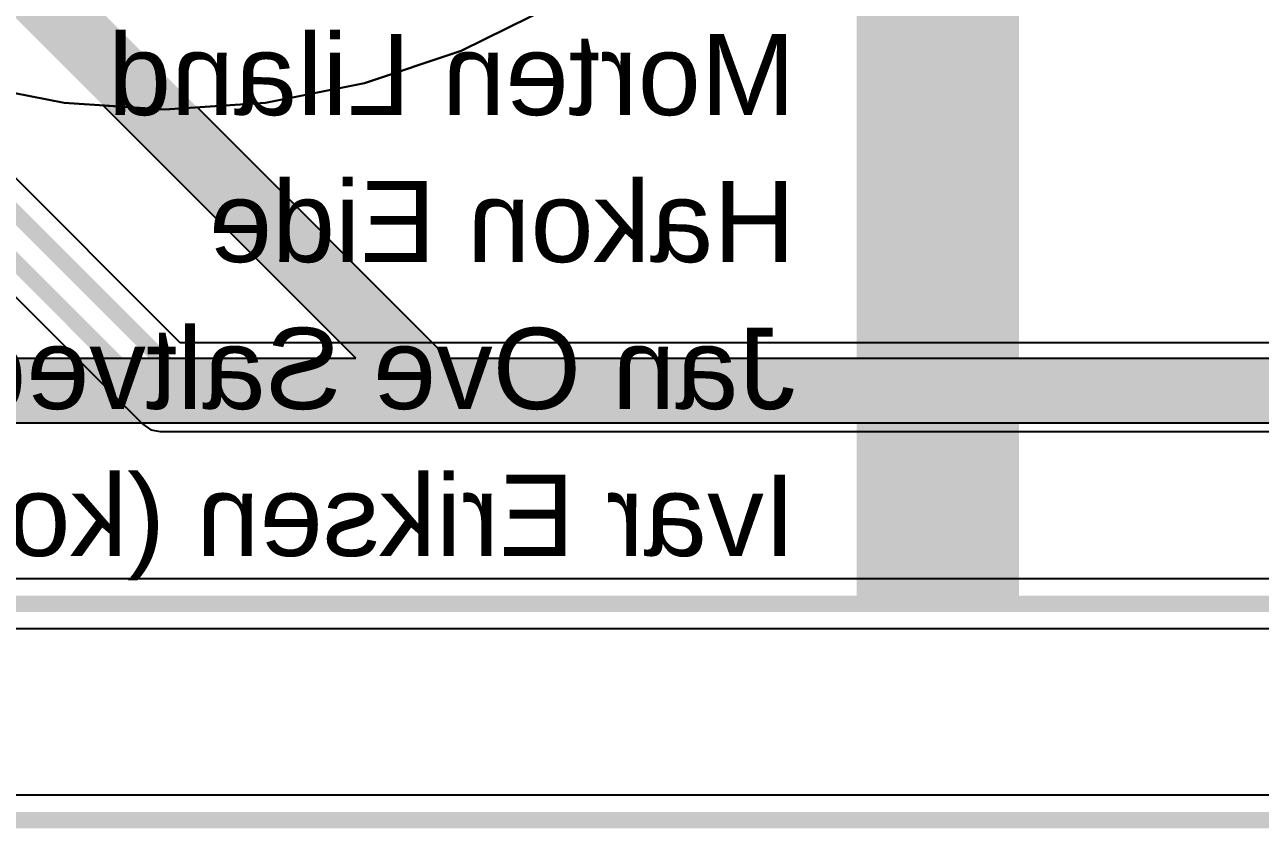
# Model space of a CAD drawing. Header units: inches. Extents: x -5 to 179, y -47 to 8.
# Drawn here: x 47.86 to 63.07, y -36.76 to -26.87 of the extents above; entities that cross this region are included whole.
import ezdxf

# ---------------------------------------------------------------- set-up
doc = ezdxf.new("R2010")
doc.units = ezdxf.units.IN
for name, color, linetype in [('Bottom Layer', 5, 'Continuous'), ('Bottom Overlay', 54, 'Continuous'), ('Keep-Out Layer', 6, 'Continuous'), ('Mechanical 1', 6, 'Continuous'), ('Top Layer', 1, 'Continuous'), ('Top Overlay', 2, 'Continuous'), ('Top Solder', 216, 'Continuous')]:
    doc.layers.add(name, color=color, linetype=linetype)
doc.styles.add('Arial', font='', dxfattribs={"height": 0.2})
doc.styles.get('Arial').set_extended_font_data('Arial')

msp = doc.modelspace()

# ---------------------------------------------------------------- hatches: boundary and pattern name
at = {"layer": 'Bottom Overlay'}
msp.add_hatch(color=54, dxfattribs=at).paths.add_polyline_path([(58.1, -34.1), (60.1, -34.1), (60.1, -13.3), (58.1, -13.3)])

# ---------------------------------------------------------------- linework, layer by layer
at = {"layer": 'Bottom Layer'}
for p, q in [((49.769, -30.786), (28.306, -9.323)), ((27.284, -9.766), (49.309, -31.791)), ((71.481, -30.786), (49.769, -30.786)), ((49.309, -31.791), (49.309, -31.791)), ((49.309, -31.791), (49.408, -31.858)), ((49.408, -31.858), (49.525, -31.881)), ((49.525, -31.881), (72.025, -31.881)), ((88.873, -33.694), (25.527, -33.694)), ((25.4, -34.306), (89, -34.306)), ((173.026, -36.358), (0.304, -36.358))]:
    msp.add_line(p, q, dxfattribs=at)
for points in [[(28, -9.45, 0.2, 0.2, 0), (49.642, -31.092, 0.2, 0.2, 0)], [(27.5, -9.55, 0.2, 0.2, 0), (49.525, -31.575, 0.2, 0.2, 0)], [(49.642, -31.092, 0.2, 0.2, 0), (71.608, -31.092, 0.2, 0.2, 0)], [(49.525, -31.575, 0.2, 0.2, 0), (72.025, -31.575, 0.2, 0.2, 0)], [(25.4, -34, 0.2, 0.2, 0), (89, -34, 0.2, 0.2, 0)]]:
    msp.add_lwpolyline(points, format="xyseb", dxfattribs=at)
for points in [[(49.592, -31.092, 0.1, 0.1, 1), (49.692, -31.092, 0.1, 0.1, 1)], [(49.592, -31.092, 0.1, 0.1, 1), (49.692, -31.092, 0.1, 0.1, 1)], [(49.475, -31.575, 0.1, 0.1, 1), (49.575, -31.575, 0.1, 0.1, 1)], [(49.475, -31.575, 0.1, 0.1, 1), (49.575, -31.575, 0.1, 0.1, 1)]]:
    msp.add_lwpolyline(points, format="xyseb", close=True, dxfattribs=at)
at = {"layer": 'Keep-Out Layer'}
msp.add_lwpolyline([(-0.001, -36.664, 0.2, 0.2, 0), (173.332, -36.664, 0.2, 0.2, 0)], format="xyseb", dxfattribs=at)
at = {"layer": 'Mechanical 1'}
for points in [[(38.55, -17.025, 0.8, 0.8, 0), (52.9, -31.375, 0.8, 0.8, 0)], [(10.925, -31.375, 0.8, 0.8, 0), (78.325, -31.375, 0.8, 0.8, 0)], [(52.9, -31.375, 0.8, 0.8, 0), (60.273, -31.375, 0.8, 0.8, 0)]]:
    msp.add_lwpolyline(points, format="xyseb", dxfattribs=at)
for points in [[(52.7, -31.375, 0.4, 0.4, 1), (53.1, -31.375, 0.4, 0.4, 1)], [(52.7, -31.375, 0.4, 0.4, 1), (53.1, -31.375, 0.4, 0.4, 1)], [(60.073, -31.375, 0.4, 0.4, 1), (60.473, -31.375, 0.4, 0.4, 1)]]:
    msp.add_lwpolyline(points, format="xyseb", close=True, dxfattribs=at)
at = {"layer": 'Top Layer'}
msp.add_line((173.026, -36.358), (0.304, -36.358), dxfattribs=at)
at = {"layer": 'Top Overlay'}
for p, q in [((54.373, -26.63), (53.232, -27.192)), ((53.232, -27.192), (52.042, -27.593)), ((48.344, -27.834), (47.121, -27.593)), ((52.042, -27.593), (50.82, -27.834)), ((49.582, -27.914), (48.344, -27.834)), ((50.82, -27.834), (49.582, -27.914))]:
    msp.add_line(p, q, dxfattribs=at)
at = {"layer": 'Top Solder'}
for p, q in [((53.232, -27.192), (54.373, -26.63)), ((52.042, -27.593), (53.232, -27.192)), ((47.121, -27.593), (48.344, -27.834)), ((50.82, -27.834), (52.042, -27.593)), ((48.344, -27.834), (49.582, -27.914)), ((49.582, -27.914), (50.82, -27.834)), ((48.824, -27.865), (49.582, -27.914)), ((51.933, -30.975), (48.824, -27.865)), ((49.582, -27.914), (49.98, -27.888)), ((49.98, -27.888), (53.066, -30.975)), ((34.641, -30.975), (51.933, -30.975)), ((53.066, -30.975), (60.274, -30.975)), ((60.274, -30.975), (78.325, -30.975)), ((78.159, -31.775), (31.802, -31.775))]:
    msp.add_line(p, q, dxfattribs=at)

# ---------------------------------------------------------------- texts
at = {"layer": 'Bottom Overlay', "style": 'Arial', "text_generation_flag": 2}
for s, p in [('Morten Liland', (57.346, -27.984)), ('Hakon Eide', (57.346, -29.794)), ('Jan Ove Saltvedt (konsulent)', (57.346, -31.603)), ('Ivar Eriksen (konsulent)', (57.346, -33.412))]:
    msp.add_text(s, height=1, rotation=360, dxfattribs=at).set_placement(p)

doc.saveas('drawing.dxf')
